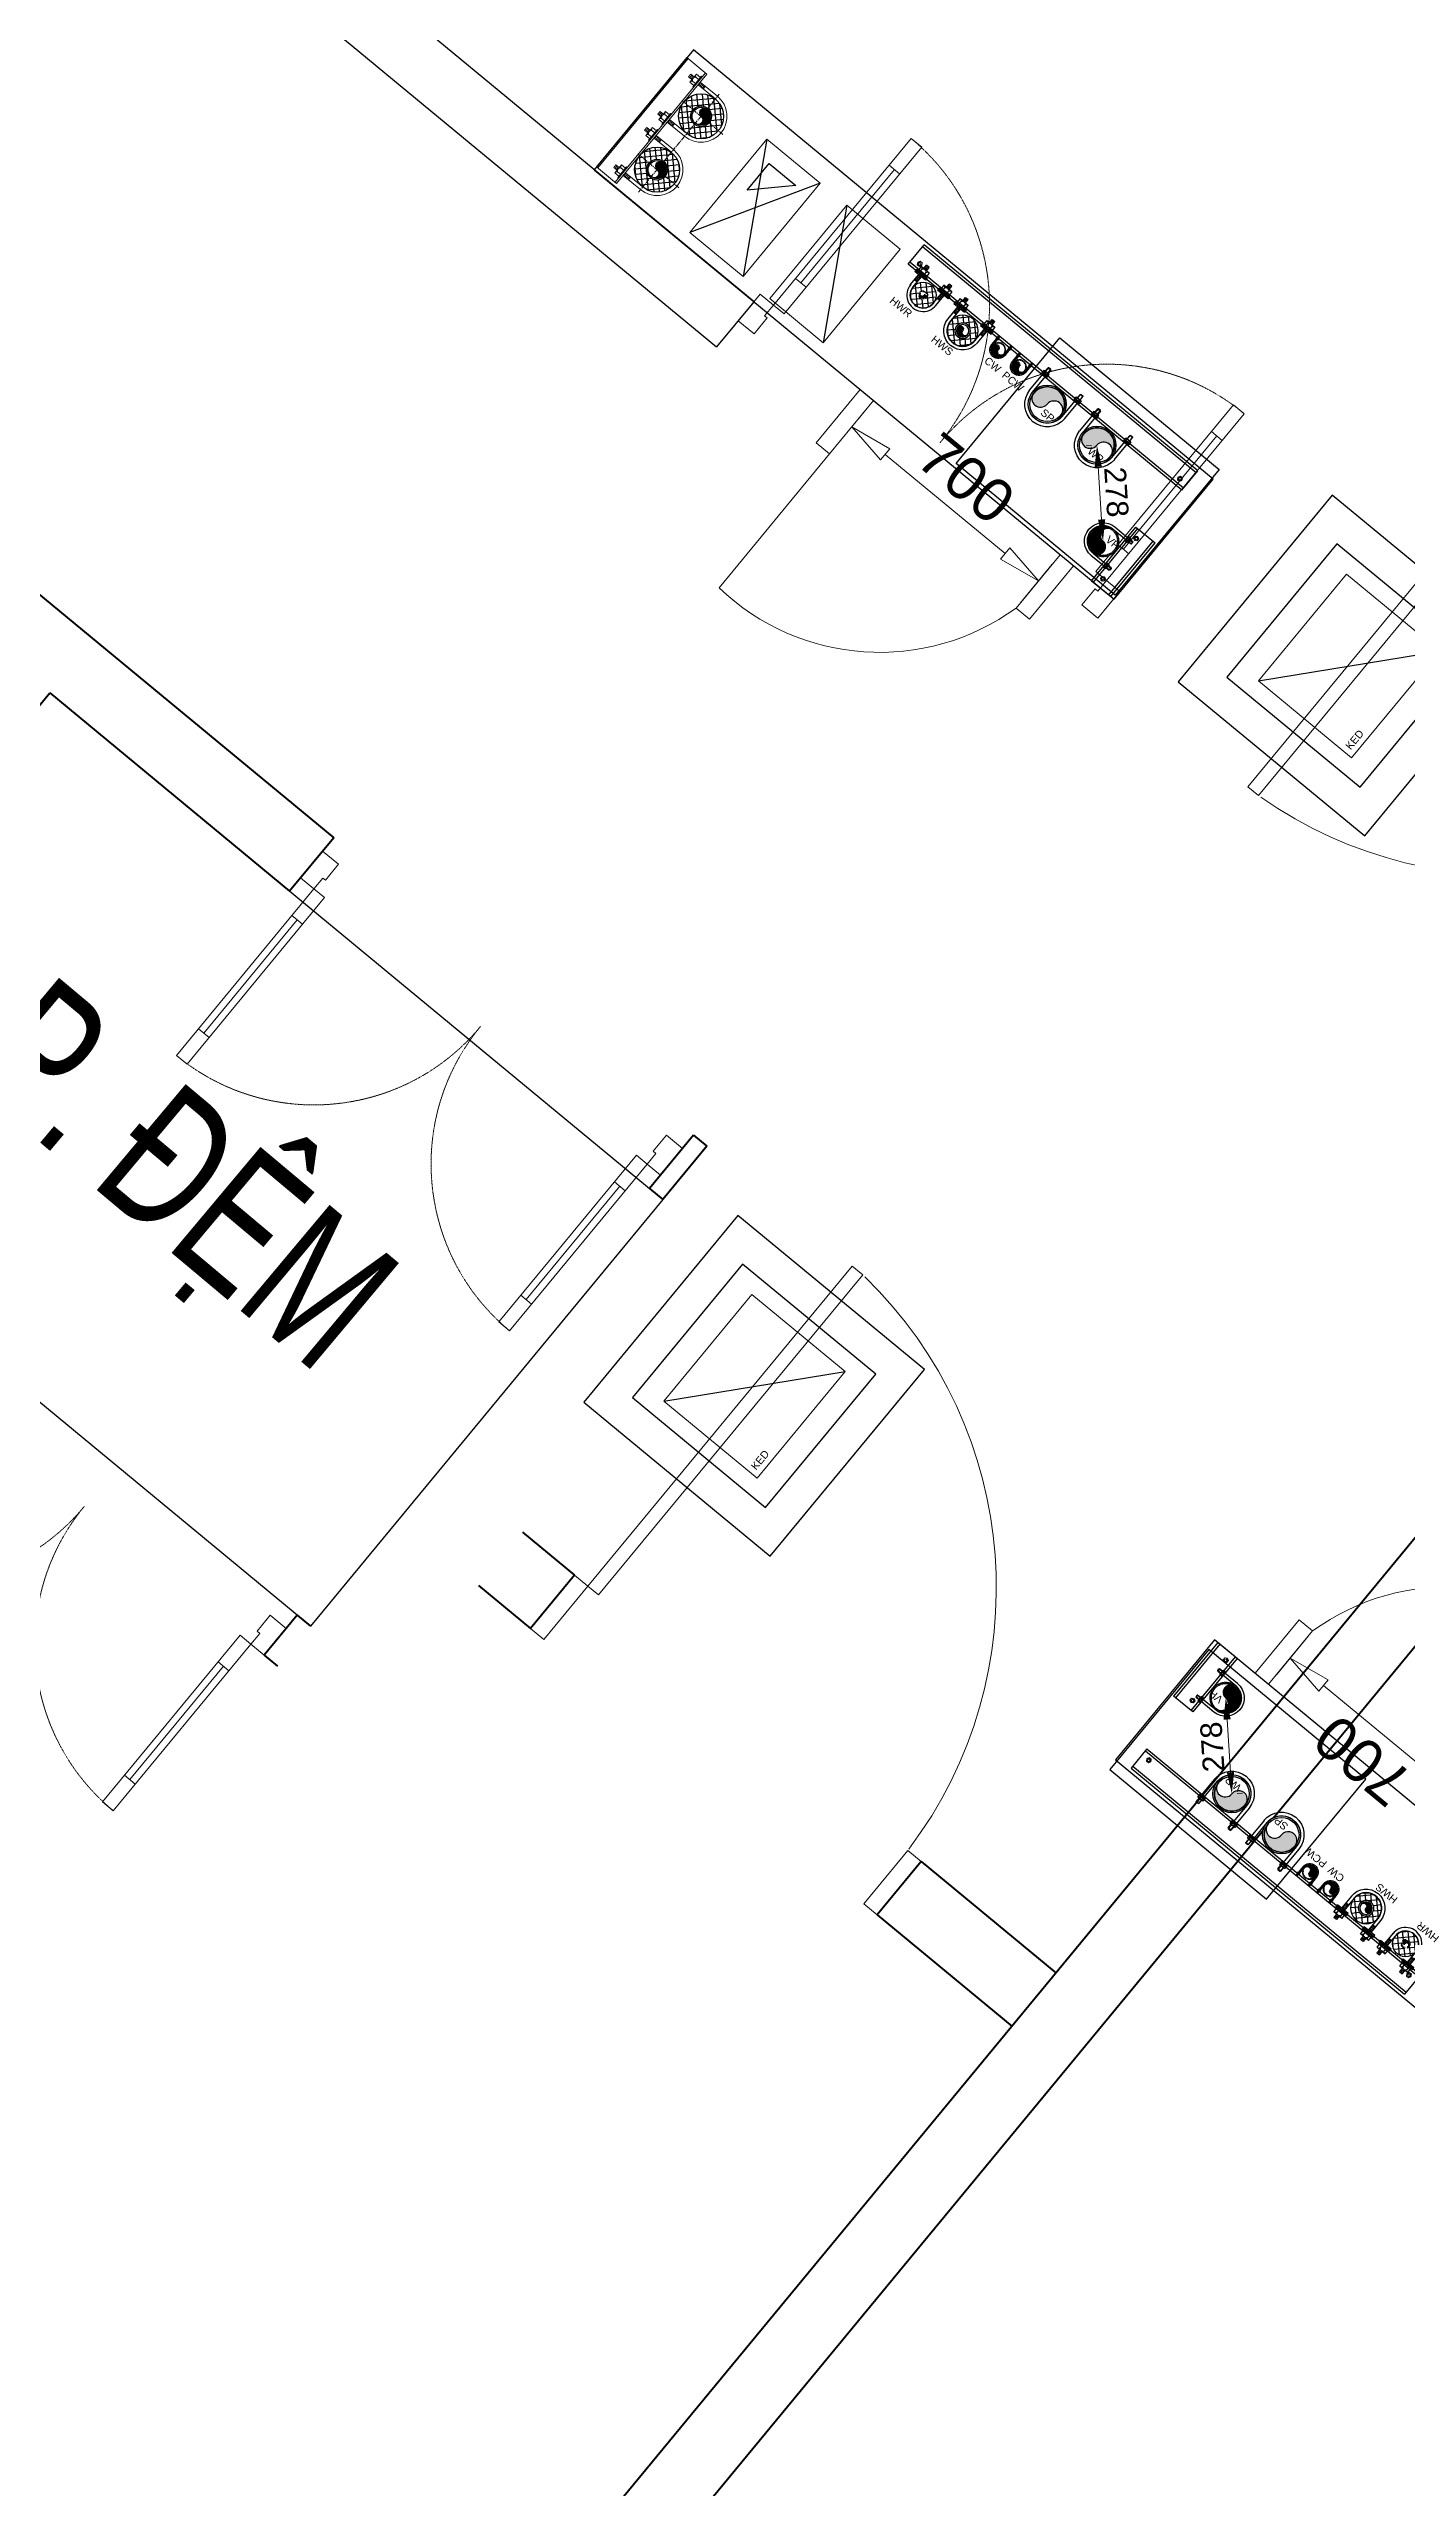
# Model space of a CAD drawing. Header units: millimetres. Extents: x -361681467 to 361175952, y -1292982 to 1550216.
# Drawn here: x -61929 to -58003, y 138819 to 145869 of the extents above; entities that cross this region are included whole.
import ezdxf
from ezdxf.enums import TextEntityAlignment as Align

# ---------------------------------------------------------------- set-up
doc = ezdxf.new("R2010")
doc.units = ezdxf.units.MM
doc.header["$MEASUREMENT"] = 0
doc.set_wipeout_variables(frame=1)
for name, pattern in [('ACAD_ISO14W100', [24, 12, -3, 0, -3, 0, -3, 0, -3]), ('CENTER', [2, 1.25, -0.25, 0.25, -0.25]), ('COLD_WATER', [10.5, 6.5, -2, 0, -2]), ('HIDDEN2', [0.1875, 0.125, -0.0625]), ('VENT', [3, 2, -1]), ('Xref_NT1+NT2_MBDV Cot vach_220729$0$HIDDEN2', [0.1875, 0.125, -0.0625])]:
    doc.linetypes.add(name, pattern=pattern)
for name, color, linetype, lineweight in [('A-DOOR', 1, 'Continuous', 9), ('CUA', 37, 'Continuous', 13), ('khung layout', 8, 'Continuous', 9), ('KT-Net cat', 1, 'Continuous', 40), ('SPE-MEP-HVAC', 140, 'Continuous', 0), ('SPE-MEP-M-SLAB OPENING', 4, 'Continuous', 0), ('SPE-MEP-M-WALL OPENING', 81, 'Continuous', 0), ('SPE-MEP-Plumbing', 90, 'Continuous', 0), ('Xref_NT1+NT2_MBDV Cot vach_220729$0$CUA', 37, 'Continuous', 13)]:
    doc.layers.add(name, color=color, linetype=linetype, lineweight=lineweight)
for name, color, linetype in [('KT-Tuong', 1, 'Continuous'), ('M-CHILLEDWTR-35CHW', 63, 'CHW'), ('M-GENERAL-15', 6, 'Continuous'), ('MEP-00-GENERAL-15', 6, 'Continuous'), ('MEP-H-N-CWATR-50CW', 3, 'COLD_WATER'), ('MEP-H-N-DRAIN-70', 142, 'Continuous'), ('MEP-H-N-FITTING-35', 2, 'Continuous'), ('MEP-H-N-HWATR-50HW', 14, 'HWS'), ('MEP-H-N-HWATR-50HWR', 200, 'ACAD_ISO14W100'), ('MEP-H-N-VENT-35VE', 2, 'VENT'), ('MEP-M-DUCT-15', 6, 'Continuous'), ('MEP-M-DUCT-25', 7, 'Continuous'), ('SPE-MEP-General', 71, 'Continuous'), ('Xref_NT1+NT2_MBDV Cot vach_220729$0$ccu12-Thay', 7, 'Continuous'), ('Xref_NT1+NT2_MBDV Cot vach_220729$0$KT-Text', 7, 'Continuous'), ('Xref_NT1+NT2_MBDV Cot vach_220729$0$KT-Thay', 7, 'Continuous')]:
    doc.layers.add(name, color=color, linetype=linetype)
doc.styles.get("Standard").update_dxf_attribs({"font": 'arial.ttf'})
doc.styles.add('Xref_NT1+NT2_MBDV Cot vach_220729$0$Arial', font='arial.ttf', dxfattribs={"width": 0.7})
doc.linetypes.add('CHW', pattern='A,10,-3.4,["CHW",Standard,S=1.8,R=0,X=-2.8,Y=-0.77],-3.4', length=16.8)
doc.linetypes.add('HWS', pattern='A,8.75,-0.785714,["HWS",Standard,S=3,R=0,X=0,Y=-1.5],-10.214286,8.75', length=28.5)
doc.dimstyles.new('SPE-DIM25', dxfattribs={"dimscale": 25, "dimtxt": 2.5, "dimasz": 2.5, "dimexe": 1.25, "dimexo": 0.625, "dimtad": 1, "dimdec": 0, "dimtxsty": 'Standard', "dimcen": 2.5, "dimadec": 0, "dimazin": 0, "dimtfac": 1, "dimtdec": 0, "dimtmove": 0, "dimatfit": 3, "dimldrblk": 'CLOSEDBLANK', "dimfxl": 1, "dimarcsym": 0})
doc.dimstyles.new('SPE-DIM50', dxfattribs={"dimscale": 50, "dimtxt": 2.5, "dimasz": 2.5, "dimexe": 1.25, "dimexo": 0.625, "dimtad": 1, "dimdec": 0, "dimtxsty": 'Standard', "dimblk": 'CLOSEDBLANK', "dimcen": 2.5, "dimadec": 0, "dimazin": 0, "dimtfac": 1, "dimtdec": 0, "dimtmove": 0, "dimatfit": 3, "dimldrblk": 'CLOSEDBLANK', "dimfxl": 1, "dimarcsym": 0})

# ---------------------------------------------------------------- blocks, each defined once
blk = doc.blocks.new('1.2 clear door')
for points in [[(50, 200), (50, 1400), (90, 1400), (90, 200)], [(0, 0), (50, 0), (50, 200), (0, 200)], [(1250, 0), (1300, 0), (1300, 200), (1250, 200)]]:
    blk.add_lwpolyline(points, close=True)
at = {"color": 8}
blk.add_arc((-2.6, 150), 1253.7, 2.48385, 85.39432, dxfattribs=at)
blk = doc.blocks.new('*U89')
for p, q in [((-1260, -100), (-1300, -100)), ((-1280, -100), (-1280, -525)), ((-90, -100), (-50, -100)), ((-70, -100), (-70, -525)), ((-1260, -525), (-1300, -525)), ((-90, -525), (-50, -525))]:
    blk.add_line(p, q)
for points in [[(-1350, 100), (-1290, 100), (-1290, 40), (-1300, 40), (-1300, 0), (-1350, 0)], [(0, 100), (-60, 100), (-60, 40), (-50, 40), (-50, 0), (0, 0)], [(-1300, 0), (-1260, 0), (-1260, -625), (-1300, -625)], [(-50, 0), (-90, 0), (-90, -625), (-50, -625)]]:
    blk.add_lwpolyline(points, close=True)
at = {"linetype": 'HIDDEN2'}
for centre, start, end in [((-1300, 0), 270.00004, 0), ((-50, 0), 180, 269.99996)]:
    blk.add_arc(centre, 625, start, end, dxfattribs=at)
blk = doc.blocks.new('*U175')
for p, q in [((-1260, 525), (-1300, 525)), ((-1280, 100), (-1280, 525)), ((-90, 525), (-50, 525)), ((-70, 100), (-70, 525)), ((-1260, 100), (-1300, 100)), ((-90, 100), (-50, 100))]:
    blk.add_line(p, q)
for points in [[(-1300, 0), (-1260, 0), (-1260, 625), (-1300, 625)], [(-50, 0), (-90, 0), (-90, 625), (-50, 625)], [(-1350, -100), (-1290, -100), (-1290, -40), (-1300, -40), (-1300, 0), (-1350, 0)], [(0, -100), (-60, -100), (-60, -40), (-50, -40), (-50, 0), (0, 0)]]:
    blk.add_lwpolyline(points, close=True)
at = {"linetype": 'Xref_NT1+NT2_MBDV Cot vach_220729$0$HIDDEN2'}
for centre, start, end in [((-1300, 0), 0, 89.99996), ((-50, 0), 90.00004, 180)]:
    blk.add_arc(centre, 625, start, end, dxfattribs=at)
blk = doc.blocks.new('*U174')
for p, q in [((-1260, 525), (-1300, 525)), ((-1280, 100), (-1280, 525)), ((-90, 525), (-50, 525)), ((-70, 100), (-70, 525)), ((-1260, 100), (-1300, 100)), ((-90, 100), (-50, 100))]:
    blk.add_line(p, q)
for points in [[(-1300, 0), (-1260, 0), (-1260, 625), (-1300, 625)], [(-50, 0), (-90, 0), (-90, 625), (-50, 625)], [(-1350, -100), (-1290, -100), (-1290, -40), (-1300, -40), (-1300, 0), (-1350, 0)], [(0, -100), (-60, -100), (-60, -40), (-50, -40), (-50, 0), (0, 0)]]:
    blk.add_lwpolyline(points, close=True)
at = {"linetype": 'Xref_NT1+NT2_MBDV Cot vach_220729$0$HIDDEN2'}
for centre, start, end in [((-1300, 0), 0, 89.99996), ((-50, 0), 90.00004, 180)]:
    blk.add_arc(centre, 625, start, end, dxfattribs=at)
blk = doc.blocks.new('răer')
at = {"layer": 'KT-Net cat', "ltscale": 0.5, "extrusion": (-0.000165563, 3.50768e-08, 1)}
for p, q in [((1.5, 6949.7, 0), (201.5, 6949.6, 0)), ((1.5, 6899.7, 0), (201.5, 6899.6, 0)), ((1801.5, 6899.3, 0.3), (1951.5, 6899.2, 0.3)), ((0.6, 2998.8, 0), (1.2, 5549.7, 0)), ((1.2, 5549.7, 0), (201.2, 5549.6, 0)), ((201, 4650, 0), (201.2, 5549.6, 0)), ((1801, 4649.6, 0.3), (201, 4650, 0))]:
    blk.add_line(p, q, dxfattribs=at)
at = {"layer": 'KT-Net cat', "extrusion": (-0.000165563, 3.50768e-08, 1)}
for p, q in [((1.5, 6899.7, 0), (1.5, 6949.7, 0)), ((201.5, 6899.6, 0), (201.5, 6949.6, 0)), ((1801.5, 6899.3, 0.3), (1801.5, 6949.3, 0.3)), ((1951.5, 6899.2, 0.3), (1951.5, 6949.2, 0.3))]:
    blk.add_line(p, q, dxfattribs=at)
at = {"layer": 'Xref_NT1+NT2_MBDV Cot vach_220729$0$CUA', "extrusion": (0.000165563, -3.50768e-08, -1), "zscale": -1.000000000000002, "rotation": 90.01220552114347}
for name, p in [('*U174', (-151.5, 6899.6, 0)), ('*U175', (-1951.5, 6899.2, 0))]:
    blk.add_blockref(name, p, dxfattribs=at)
blk = doc.blocks.new('*U385')
at = {"color": 0}
blk.add_lwpolyline([(0, 0), (350, 0), (350, 200), (0, 200)], close=True, dxfattribs=at)
at = {"layer": 'MEP-M-DUCT-15'}
blk.add_lwpolyline([(50, 150), (150, 50), (50, 50), (50, 150)], dxfattribs=at)
for points in [[(50, 50), (50, 150), (150, 50), (50, 50)], [(150, 50), (300, 150), (50, 150), (150, 50)]]:
    blk.add_solid(points, dxfattribs=at)
at = {"layer": 'MEP-M-DUCT-25'}
for p, q in [((0, 200), (350, 0)), ((0, 0), (350, 200))]:
    blk.add_line(p, q, dxfattribs=at)
blk = doc.blocks.new('*U386')
at = {"color": 0}
blk.add_lwpolyline([(0, 0), (350, 0), (350, 200), (0, 200)], close=True, dxfattribs=at)
at = {"layer": 'MEP-M-DUCT-15'}
for points in [[(50, 50), (50, 150), (150, 50), (50, 50)], [(300, 150), (50, 150), (150, 50), (300, 150)]]:
    blk.add_solid(points, dxfattribs=at)
at = {"layer": 'MEP-M-DUCT-25'}
blk.add_line((0, 0), (350, 200), dxfattribs=at)
blk = doc.blocks.new('*U394')
at = {"color": 0, "linetype": 'Continuous'}
for p, q in [((-6.5, 3.8), (0, 7.5)), ((-6.5, -3.8), (-6.5, 3.8)), ((6.5, 3.8), (0, 7.5)), ((6.5, -3.8), (6.5, 3.8)), ((-6.5, -3.8), (0, -7.5)), ((6.5, -3.8), (0, -7.5))]:
    blk.add_line(p, q, dxfattribs=at)
for radius in [6.5, 3.4]:
    blk.add_circle((0, 0), radius, dxfattribs=at)
blk.add_arc((0, 0), 4, 250, 160, dxfattribs=at)
blk = doc.blocks.new('*U358')
at = {"layer": 'MEP-00-GENERAL-15'}
for p, q in [((-1698.3, 0), (-672.4, 0)), ((-1698.3, 0), (-1698.3, -72.2)), ((-672.4, 0), (-672.4, -72.2)), ((-1698.3, -7.2), (-672.4, -7.2)), ((-1698.3, -65), (-672.4, -65)), ((-1698.3, -72.2), (-672.4, -72.2))]:
    blk.add_line(p, q, dxfattribs=at)
at = {"layer": 'khung layout', "xscale": -1, "rotation": 270}
for p in [(-1673.3, -21.9), (-697.4, -21.9)]:
    blk.add_blockref('*U394', p, dxfattribs=at)
blk = doc.blocks.new('nut3f')
at = {"linetype": 'Continuous'}
for p, q in [((4, 15), (3, 13)), ((15, 8), (4, 8)), ((4, -15), (3, -13)), ((15, -8), (4, -8))]:
    blk.add_line(p, q, dxfattribs=at)
blk.add_lwpolyline([(0, -16), (3, -16), (3, 16), (0, 16)], close=True)
for points in [[(4, 15, 0.295391), (4, 8, 0.147477), (4, -8, 0.295391), (4, -15)], [(15, -15, 0.295391), (15, -8, 0.147477), (15, 8, 0.295391), (15, 15, 0.295391)]]:
    blk.add_lwpolyline(points, format="xyb", dxfattribs=at)
for points in [[(3, -13), (3, 13)], [(4, 15), (15, 15)], [(15, 15), (16, 13), (16, -13), (15, -15)], [(16, -13), (16, 13)], [(15, -15), (4, -15)]]:
    blk.add_lwpolyline(points, dxfattribs=at)
blk = doc.blocks.new('A$C7E1B1627')
for p, q in [((5.4, 9.9, 0), (5.4, -3.5, 0)), ((15.6, 9.9, 0), (5.4, 9.9, 0)), ((6.4, 9.9, 0), (6.4, -3.5, 0)), ((14.5, 9.9, 0), (14.5, -3.5, 0)), ((15.6, -3.5, 0), (15.6, 9.9, 0)), ((5.4, -3.5, 0), (15.6, -3.5, 0)), ((6.9, -5, 0), (5.4, -3.5, 0)), ((5.4, -3.5, 0), (15.6, -3.5, 0)), ((14, -5, 0), (6.9, -5, 0)), ((15.6, -3.5, 0), (14, -5, 0))]:
    blk.add_line(p, q)
at = {"xscale": 0.6346153849304894, "yscale": 0.6350852196133432, "zscale": 0.6346153849304894, "rotation": 270}
blk.add_blockref('nut3f', (10.5, 20, 0), dxfattribs=at)
blk = doc.blocks.new('M80')
at = {"extrusion": (0, 0, -1)}
for p, q in [((0, 53.4), (-48, 53.4)), ((0, 45.2), (-48, 45.2)), ((0, -45.2), (-48, -45.2)), ((0, -53.4), (-48, -53.4))]:
    blk.add_line(p, q, dxfattribs=at)
for radius in [53.4, 45.2]:
    blk.add_arc((0, 0), radius, 89.99999, 269.99999, dxfattribs=at)
at = {"extrusion": (0, 0, -1), "xscale": -0.8181818181818181, "yscale": 0.8181818181818181, "zscale": 0.8181818181818181, "rotation": 89.99999494931724}
blk.add_blockref('A$C7E1B1627', (64.3, 57.9, 0), dxfattribs=at)
at = {"xscale": -0.8181818181818181, "yscale": 0.8181818181818181, "zscale": -0.8181818181818181, "rotation": 270.0000050506828}
blk.add_blockref('A$C7E1B1627', (-64.3, -57.9, 0), dxfattribs=at)
blk = doc.blocks.new('A$C2E6932DA')
blk.add_wipeout([(55.2, 0), (54.8, -6.9), (53.5, -13.7), (51.4, -20.3), (48.4, -26.6), (44.7, -32.5), (40.3, -37.8), (35.2, -42.6), (29.6, -46.6), (23.5, -50), (17.1, -52.5), (10.4, -54.3), (3.5, -55.1), (-3.5, -55.1), (-10.4, -54.3), (-17.1, -52.5), (-23.5, -50), (-29.6, -46.6), (-35.2, -42.6), (-40.3, -37.8), (-44.7, -32.5), (-48.4, -26.6), (-51.4, -20.3), (-53.5, -13.7), (-54.8, -6.9), (-55.2, 0), (-54.8, 6.9), (-53.5, 13.7), (-51.4, 20.3), (-48.4, 26.6), (-44.7, 32.5), (-40.3, 37.8), (-35.2, 42.6), (-29.6, 46.6), (-23.5, 50), (-17.1, 52.5), (-10.4, 54.3), (-3.5, 55.1), (3.5, 55.1), (10.4, 54.3), (17.1, 52.5), (23.5, 50), (29.6, 46.6), (35.2, 42.6), (40.3, 37.8), (44.7, 32.5), (48.4, 26.6), (51.4, 20.3), (53.5, 13.7), (54.8, 6.9)])
h = blk.add_hatch(color=256)
edge = h.paths.add_edge_path()
edge.add_arc((25.4, 0), 25.4, 0, 180)
edge.add_arc((-25.4, 0), 25.4, -180, 0, ccw=False)
edge.add_arc((0, 0), 50.8, 0, 180, ccw=False)
for radius in [55.2, 50.8]:
    blk.add_circle((0, 0), radius)
for centre, radius, start, end in [((0, 0), 50.8, 0, 180), ((25.4, 0), 25.4, 0, 180), ((-25.4, 0), 25.4, 180, 0)]:
    blk.add_arc(centre, radius, start, end)
blk = doc.blocks.new('Pipe-DN32')
for points in [[(-98, -50, 0.414214), (-80, -68), (-80, -50, -1)], [(-62, -50, 1), (-80, -50)], [(-62, -50), (-80, -50), (-80, -68, 0.414214)]]:
    blk.add_hatch(color=256).paths.add_polyline_path(points)
at = {"layer": 'M-GENERAL-15'}
h = blk.add_hatch(dxfattribs=at)
h.set_pattern_fill('ANSI37', color=256, scale=5, style=0)
h.set_pattern_definition([(45, (520, 1422.5), (-11.22532, 11.22532), []), (135, (520, 1422.5), (-11.22532, -11.22532), [])])
edge = h.paths.add_edge_path()
edge.add_arc((-80, -50), 45, 0, 360)
edge = h.paths.add_edge_path(flags=17)
edge.add_arc((-80, -50), 22.5, 0, 360)
for radius in [22.5, 18]:
    blk.add_circle((-80, -50), radius)
for centre, start, end in [((-89, -50), 180, 0), ((-71, -50), 0, 180)]:
    blk.add_arc(centre, 9, start, end)
at = {"layer": 'M-CHILLEDWTR-35CHW'}
blk.add_circle((-80, -50), 45, dxfattribs=at)
at = {"layer": 'MEP-H-N-FITTING-35'}
for p, q in [((-150, 2.5), (-150, -5)), ((-110, 2.5), (-150, 2.5)), ((-145, 17.5), (-145, 2.5)), ((-115, 17.5), (-145, 17.5)), ((-137.5, 2.5), (-137.5, 12.4)), ((-125, 30), (-135, 30)), ((-135, 17.5), (-135, 30)), ((-125, 25.8), (-135, 25.8)), ((-125, 21.7), (-135, 21.7)), ((-125, 17.5), (-125, 30)), ((-122.5, 2.5), (-122.5, 12.4)), ((-115, 17.5), (-115, 2.5)), ((-110, 2.5), (-110, -5)), ((-50, 2.5), (-50, -5)), ((-10, 2.5), (-50, 2.5)), ((-45, 17.5), (-45, 2.5)), ((-15, 17.5), (-45, 17.5)), ((-37.5, 2.5), (-37.5, 12.4)), ((-25, 30), (-35, 30)), ((-35, 17.5), (-35, 30)), ((-25, 25.8), (-35, 25.8)), ((-25, 21.7), (-35, 21.7)), ((-25, 17.5), (-25, 30)), ((-22.5, 2.5), (-22.5, 12.4)), ((-15, 17.5), (-15, 2.5)), ((-10, 2.5), (-10, -5)), ((-110, -5), (-150, -5)), ((-135, -50), (-135, -4.6)), ((-125, -7.6), (-135, -7.6)), ((-125, -12.1), (-135, -12.1)), ((-125, -16.6), (-135, -16.6)), ((-125, -21.1), (-135, -21.1)), ((-125, -24.6), (-135, -24.6)), ((-125, -50), (-125, -4.6)), ((-10, -5), (-50, -5)), ((-35, -50), (-35, -4.6)), ((-25, -7.6), (-35, -7.6)), ((-25, -12.1), (-35, -12.1)), ((-25, -16.6), (-35, -16.6)), ((-25, -21.1), (-35, -21.1)), ((-25, -24.6), (-35, -24.6)), ((-25, -50), (-25, -4.6))]:
    blk.add_line(p, q, dxfattribs=at)
for centre, radius, start, end in [((-144.1, 10.7), 6.83, 14.37211, 97.43241), ((-130, 9.4), 8.08, 21.80452, 158.19548), ((-115.9, 10.7), 6.83, 82.56759, 165.62789), ((-44.1, 10.7), 6.83, 14.37211, 97.43241), ((-30, 9.4), 8.08, 21.80452, 158.19548), ((-15.9, 10.7), 6.83, 82.56759, 165.62789), ((-80, -50), 55, 180, 0), ((-80, -50), 45, 180, 0)]:
    blk.add_arc(centre, radius, start, end, dxfattribs=at)
blk = doc.blocks.new('*U392')
blk.add_blockref('Pipe-DN32', (172.5, 5))
blk = doc.blocks.new('Pipe-DN20')
for points in [[(-80, -38.5, -0.908893), (-90.5, -38.5, 0.386545), (-80, -48)], [(-69.5, -38.5, 0.908893), (-80, -38.5)], [(-69.5, -38.5), (-80, -38.5), (-80, -48, 0.386545)]]:
    blk.add_hatch(color=256).paths.add_polyline_path(points)
at = {"layer": 'M-GENERAL-15'}
h = blk.add_hatch(dxfattribs=at)
h.set_pattern_fill('ANSI37', color=256, scale=5, style=0)
h.set_pattern_definition([(45, (520, 1435), (-11.22532, 11.22532), []), (135, (520, 1435), (-11.22532, -11.22532), [])])
edge = h.paths.add_edge_path()
edge.add_arc((-80, -37.5), 37.5, 0, 360)
edge = h.paths.add_edge_path(flags=17)
edge.add_arc((-80, -37.5), 12.5, 0, 360)
for radius in [12.5, 10.5]:
    blk.add_circle((-80, -37.5), radius)
for centre, start, end in [((-85.2, -38), 185.46502, 354.53498), ((-74.8, -39), 5.46502, 174.53498)]:
    blk.add_arc(centre, 5.25, start, end)
at = {"layer": 'M-CHILLEDWTR-35CHW'}
blk.add_circle((-80, -37.5), 37.5, dxfattribs=at)
at = {"layer": 'MEP-H-N-FITTING-35'}
for p, q in [((-142.5, 7.5), (-142.5, 0)), ((-102.5, 0), (-142.5, 0)), ((-137.5, 22.5), (-137.5, 7.5)), ((-130, 7.5), (-130, 17.4)), ((-117.5, 35), (-127.5, 35)), ((-127.5, 22.5), (-127.5, 35)), ((-117.5, 30.8), (-127.5, 30.8)), ((-117.5, 26.7), (-127.5, 26.7)), ((-127.5, -38.5), (-127.5, 0)), ((-117.5, 22.5), (-117.5, 35)), ((-117.5, -38.5), (-117.5, 0)), ((-115, 7.5), (-115, 17.4)), ((-107.5, 22.5), (-107.5, 7.5)), ((-102.5, 7.5), (-102.5, 0)), ((-57.5, 7.5), (-57.5, 0)), ((-17.5, 0), (-57.5, 0)), ((-52.5, 22.5), (-52.5, 7.5)), ((-45, 7.5), (-45, 17.4)), ((-32.5, 35), (-42.5, 35)), ((-42.5, 22.5), (-42.5, 35)), ((-32.5, 30.8), (-42.5, 30.8)), ((-32.5, 26.7), (-42.5, 26.7)), ((-42.5, -38.5), (-42.5, 0)), ((-32.5, 22.5), (-32.5, 35)), ((-32.5, -38.5), (-32.5, 0)), ((-30, 7.5), (-30, 17.4)), ((-22.5, 22.5), (-22.5, 7.5)), ((-17.5, 7.5), (-17.5, 0)), ((-117.5, -2.6), (-127.5, -2.6)), ((-117.5, -7.1), (-127.5, -7.1)), ((-117.5, -11.6), (-127.5, -11.6)), ((-117.5, -16.1), (-127.5, -16.1)), ((-117.5, -19.6), (-127.5, -19.6)), ((-32.5, -2.6), (-42.5, -2.6)), ((-32.5, -7.1), (-42.5, -7.1)), ((-32.5, -11.6), (-42.5, -11.6)), ((-32.5, -16.1), (-42.5, -16.1)), ((-32.5, -19.6), (-42.5, -19.6))]:
    blk.add_line(p, q, dxfattribs=at)
at = {"layer": 'MEP-H-N-FITTING-35', "linetype": 'Continuous'}
for p, q in [((-102.5, 7.5), (-142.5, 7.5)), ((-107.5, 22.5), (-137.5, 22.5)), ((-17.5, 7.5), (-57.5, 7.5)), ((-22.5, 22.5), (-52.5, 22.5))]:
    blk.add_line(p, q, dxfattribs=at)
at = {"layer": 'MEP-H-N-FITTING-35'}
for centre, radius, start, end in [((-136.6, 15.8), 6.83, 14.37211, 97.43241), ((-122.5, 14.4), 8.08, 21.80452, 158.19548), ((-108.4, 15.8), 6.83, 82.56759, 165.62789), ((-51.6, 15.8), 6.83, 14.37211, 97.43241), ((-37.5, 14.4), 8.08, 21.80452, 158.19548), ((-23.4, 15.8), 6.83, 82.56759, 165.62789), ((-80, -37.5), 47.5, 178.678, 1.322), ((-80, -37.5), 37.5, 178.51213, 1.48787)]:
    blk.add_arc(centre, radius, start, end, dxfattribs=at)
blk = doc.blocks.new('*U389')
blk.add_blockref('Pipe-DN20', (170, 0))
blk = doc.blocks.new('m110')
at = {"extrusion": (0, 0, -1)}
for p, q in [((0, 65.2), (-59.1, 65.2)), ((0, 55.2), (-59.1, 55.2)), ((0, -55.2), (-59.1, -55.2)), ((0, -65.2), (-59.1, -65.2))]:
    blk.add_line(p, q, dxfattribs=at)
for radius in [65.3, 55.2]:
    blk.add_arc((0, 0), radius, 90.00001, 270.00001, dxfattribs=at)
at = {"zscale": -1, "rotation": 269.9999949493172}
blk.add_blockref('A$C7E1B1627', (-79.1, 70.7, 0), dxfattribs=at)
at = {"extrusion": (0, 0, -1), "rotation": 90.00000505068277}
blk.add_blockref('A$C7E1B1627', (79.1, -70.7, 0), dxfattribs=at)
blk = doc.blocks.new('CHILLED-DN50')
at = {"layer": 'M-CHILLEDWTR-35CHW'}
for points in [[(-100, -96), (-100, -70, -1), (-126, -70, 0.414214)], [(-100, -70), (-74, -70, 1)], [(-100, -96, 0.414214), (-74, -70), (-100, -70)], [(74, -70, 1), (100, -70), (100, -96, -0.414214)], [(100, -70), (126, -70, 1)], [(100, -96, 0.414214), (126, -70), (100, -70)]]:
    blk.add_hatch(color=256, dxfattribs=at).paths.add_polyline_path(points)
at = {"layer": 'M-GENERAL-15'}
h = blk.add_hatch(dxfattribs=at)
h.set_pattern_fill('ANSI37', color=256, scale=5, style=0)
h.set_pattern_definition([(45, (500, 1402.5), (-11.22532, 11.22532), []), (135, (500, 1402.5), (-11.22532, -11.22532), [])])
edge = h.paths.add_edge_path()
edge.add_arc((-100, -70), 65, 0, 360)
edge = h.paths.add_edge_path(flags=17)
edge.add_arc((-100, -70), 30, 0, 360)
h = blk.add_hatch(dxfattribs=at)
h.set_pattern_fill('ANSI37', color=256, scale=5, style=0)
h.set_pattern_definition([(135, (-500, 1402.5), (11.22532, 11.22532), []), (45, (-500, 1402.5), (11.22532, -11.22532), [])])
edge = h.paths.add_edge_path()
edge.add_arc((100, -70), 65, 0, 360)
edge = h.paths.add_edge_path(flags=17)
edge.add_arc((100, -70), 30, 0, 360)
for p, q in [((205, 70), (-205, 70)), ((-205, -5), (-205, 70)), ((205, 65), (-205, 65)), ((205, 0), (-205, 0)), ((-190, 2.9), (-190, 0.4)), ((-150, 2.9), (-190, 2.9)), ((-185, 17.9), (-185, 2.9)), ((-155, 17.9), (-185, 17.9)), ((-177.5, 2.9), (-177.5, 12.8)), ((-165, 30.4), (-175, 30.4)), ((-175, 17.9), (-175, 30.4)), ((-165, 26.1), (-175, 26.1)), ((-165, 22.1), (-175, 22.1)), ((-165, 17.9), (-165, 30.4)), ((-162.5, 2.9), (-162.5, 12.8)), ((-155, 17.9), (-155, 2.9)), ((-150, 2.9), (-150, 0.4)), ((-50, 2.9), (-50, 0.4)), ((-10, 2.9), (-50, 2.9)), ((-45, 17.9), (-45, 2.9)), ((-15, 17.9), (-45, 17.9)), ((-37.5, 2.9), (-37.5, 12.8)), ((-25, 30.4), (-35, 30.4)), ((-35, 17.9), (-35, 30.4)), ((-25, 26.1), (-35, 26.1)), ((-25, 22.1), (-35, 22.1)), ((-25, 17.9), (-25, 30.4)), ((-22.5, 2.9), (-22.5, 12.8)), ((-15, 17.9), (-15, 2.9)), ((-10, 2.9), (-10, 0.4)), ((10, 2.9), (10, 0.4)), ((10, 2.9), (50, 2.9)), ((15, 17.9), (15, 2.9)), ((15, 17.9), (45, 17.9)), ((22.5, 2.9), (22.5, 12.8)), ((25, 30.4), (35, 30.4)), ((25, 17.9), (25, 30.4)), ((25, 26.1), (35, 26.1)), ((25, 22.1), (35, 22.1)), ((35, 17.9), (35, 30.4)), ((37.5, 2.9), (37.5, 12.8)), ((45, 17.9), (45, 2.9)), ((50, 2.9), (50, 0.4)), ((150, 2.9), (150, 0.4)), ((150, 2.9), (190, 2.9)), ((155, 17.9), (155, 2.9)), ((155, 17.9), (185, 17.9)), ((162.5, 2.9), (162.5, 12.8)), ((165, 30.4), (175, 30.4)), ((165, 17.9), (165, 30.4)), ((165, 26.1), (175, 26.1)), ((165, 22.1), (175, 22.1)), ((175, 17.9), (175, 30.4)), ((177.5, 2.9), (177.5, 12.8)), ((185, 17.9), (185, 2.9)), ((190, 2.9), (190, 0.4)), ((205, -5), (205, 70)), ((205, -5), (-205, -5)), ((-175, -70), (-175, -5)), ((-165, -7.2), (-175, -7.2)), ((-165, -11.7), (-175, -11.7)), ((-165, -16.2), (-175, -16.2)), ((-165, -20.7), (-175, -20.7)), ((-165, -24.2), (-175, -24.2)), ((-165, -70), (-165, -5)), ((-35, -70), (-35, -5)), ((-25, -7.2), (-35, -7.2)), ((-25, -11.7), (-35, -11.7)), ((-25, -16.2), (-35, -16.2)), ((-25, -20.7), (-35, -20.7)), ((-25, -24.2), (-35, -24.2)), ((-25, -70), (-25, -5)), ((25, -70), (25, -5)), ((25, -7.2), (35, -7.2)), ((25, -11.7), (35, -11.7)), ((25, -16.2), (35, -16.2)), ((25, -20.7), (35, -20.7)), ((25, -24.2), (35, -24.2)), ((35, -70), (35, -5)), ((165, -70), (165, -5)), ((165, -7.2), (175, -7.2)), ((165, -11.7), (175, -11.7)), ((165, -16.2), (175, -16.2)), ((165, -20.7), (175, -20.7)), ((165, -24.2), (175, -24.2)), ((175, -70), (175, -5))]:
    blk.add_line(p, q)
at = {"color": 8, "linetype": 'CENTER', "ltscale": 10}
for p, q in [((-100, -152), (-100, 3.5)), ((100, -152), (100, 3.5)), ((182.8, -70), (-184.5, -70))]:
    blk.add_line(p, q, dxfattribs=at)
for centre, radius, start, end in [((-184.1, 11.1), 6.83, 14.37211, 97.43241), ((-170, 9.8), 8.08, 21.80452, 158.19548), ((-155.9, 11.1), 6.83, 82.56759, 165.62789), ((-44.1, 11.1), 6.83, 14.37211, 97.43241), ((-30, 9.8), 8.08, 21.80452, 158.19548), ((-15.9, 11.1), 6.83, 82.56759, 165.62789), ((15.9, 11.1), 6.83, 14.37211, 97.43241), ((30, 9.8), 8.08, 21.80452, 158.19548), ((44.1, 11.1), 6.83, 82.56759, 165.62789), ((155.9, 11.1), 6.83, 14.37211, 97.43241), ((170, 9.8), 8.08, 21.80452, 158.19548), ((184.1, 11.1), 6.83, 82.56759, 165.62789), ((-100, -70), 75, 180, 0), ((100, -70), 75, 180, 0)]:
    blk.add_arc(centre, radius, start, end)
at = {"color": 2}
for centre, start, end in [((-113, -70), 180, 0), ((-87, -70), 0, 180), ((87, -70), 180, 0), ((113, -70), 0, 180)]:
    blk.add_arc(centre, 13, start, end, dxfattribs=at)
at = {"layer": 'M-CHILLEDWTR-35CHW'}
for centre, radius in [((-100, -70), 65), ((-100, -70), 30), ((-100, -70), 26), ((100, -70), 65), ((100, -70), 30), ((100, -70), 26)]:
    blk.add_circle(centre, radius, dxfattribs=at)
blk = doc.blocks.new('*U387')
blk.add_blockref('CHILLED-DN50', (205, 5))
blk = doc.blocks.new('*D363')
at = {"layer": 'Defpoints', "color": 0, "transparency": 16777216}
for p in [(-67062.1, 1740540.9, 0), (-66784.8, 1740558.6, 0.1), (-66784.8, 1740558.5)]:
    blk.add_point(p, dxfattribs=at)
at = {"layer": 'SPE-MEP-Plumbing', "color": 0, "lineweight": -2, "transparency": 16777216}
for p, q in [((-67061.1, 1740525.3), (-67060.1, 1740509.7)), ((-66999.7, 1740544.8), (-66847.2, 1740554.6)), ((-66783.8, 1740543), (-66782.8, 1740527.4))]:
    blk.add_line(p, q, dxfattribs=at)
at = {"layer": 'SPE-MEP-Plumbing', "color": 0, "transparency": 16777216}
for points in [[(-67000.4, 1740555.2), (-66999.1, 1740534.4), (-67062.1, 1740540.9)], [(-66847.8, 1740565), (-66846.5, 1740544.2), (-66784.8, 1740558.5)]]:
    blk.add_solid(points, dxfattribs=at)
at = {"layer": 'SPE-MEP-Plumbing', "color": 0, "transparency": 16777216, "insert": (-66926.5, 1740597.1), "char_height": 62.5, "attachment_point": 5, "rotation": 3.65179}
blk.add_mtext('278', dxfattribs=at)
blk = doc.blocks.new('_ClosedBlank')
at = {"linetype": 'ByBlock', "lineweight": -2}
for p, q in [((-1, 0.167), (0, 0)), ((-1, 0.167), (-1, -0.167)), ((0, 0), (-1, -0.167))]:
    blk.add_line(p, q, dxfattribs=at)
blk = doc.blocks.new('*U388')
at = {"layer": 'MEP-00-GENERAL-15'}
for p, q in [((-1335.5, 0), (-1134.3, 0)), ((-1335.5, 0), (-1335.5, -72.2)), ((-1134.3, 0), (-1134.3, -72.2)), ((-1335.5, -7.2), (-1134.3, -7.2)), ((-1335.5, -65), (-1134.3, -65)), ((-1335.5, -72.2), (-1134.3, -72.2))]:
    blk.add_line(p, q, dxfattribs=at)
at = {"layer": 'khung layout', "xscale": -1, "rotation": 270}
for p in [(-1310.5, -21.9), (-1159.3, -21.9)]:
    blk.add_blockref('*U394', p, dxfattribs=at)
blk = doc.blocks.new('*D364')
at = {"layer": 'Defpoints', "color": 0, "transparency": 16777216}
for p in [(-66669.5, 1740372), (-66580.9, 1740298.9, 0), (-67114.1, 1739831.3, 0)]:
    blk.add_point(p, dxfattribs=at)
at = {"layer": 'SPE-MEP-Plumbing', "color": 0, "lineweight": -2, "transparency": 16777216}
for p, q in [((-66605, 1740318.8), (-66717.7, 1740411.8)), ((-67035.6, 1739928.6), (-66749.1, 1740275.6)), ((-67138.2, 1739851.2), (-67163.4, 1739872))]:
    blk.add_line(p, q, dxfattribs=at)
at = {"layer": 'SPE-MEP-Plumbing', "color": 0, "lineweight": -2, "transparency": 16777216, "xscale": 125, "yscale": 125, "zscale": 125}
for p, rotation in [((-66669.5, 1740372), 50.45217547138965), ((-67115.2, 1739832.2), 230.4521754713897)]:
    blk.add_blockref('_ClosedBlank', p, dxfattribs=dict(at, rotation=rotation))
at = {"layer": 'SPE-MEP-Plumbing', "color": 0, "transparency": 16777216, "insert": (-66965.6, 1740162.7), "char_height": 125, "attachment_point": 5, "rotation": 50.45218}
blk.add_mtext('700', dxfattribs=at)
blk = doc.blocks.new('*U352')
at = {"color": 0}
blk.add_lwpolyline([(0, 0), (400, 0), (400, 350), (0, 350)], close=True, dxfattribs=at)
at = {"layer": 'MEP-M-DUCT-15'}
for points in [[(50, 50), (50, 300), (150, 200), (50, 50)], [(350, 300), (50, 300), (150, 200), (350, 300)]]:
    blk.add_solid(points, dxfattribs=at)
at = {"layer": 'MEP-M-DUCT-25'}
blk.add_line((0, 0), (400, 350), dxfattribs=at)
blk = doc.blocks.new('A$C3AE13516')
at = {"layer": 'SPE-MEP-General'}
for points in [[(-100, -600), (600, -600), (600, 100), (-100, 100)], [(0, -500), (500, -500), (500, 0), (0, 0)]]:
    blk.add_lwpolyline(points, close=True, dxfattribs=at)
at = {"layer": 'SPE-MEP-M-WALL OPENING', "color": 1, "xscale": -1, "rotation": 179.9895041423619}
blk.add_blockref('*U352', (50, -76.8), dxfattribs=at)
at = {"layer": 'SPE-MEP-M-WALL OPENING', "color": 1, "insert": (64.6, -410.8, 0), "char_height": 21.77, "attachment_point": 7, "rotation": 359.97901}
blk.add_mtext_dynamic_manual_height_columns('KED', width=18.102, gutter_width=108866.8, heights=[0], dxfattribs=at)
blk = doc.blocks.new('condotel typical riser-1 room')
at = {"layer": 'SPE-MEP-Plumbing'}
blk.add_line((-67037, 1739767.7, 0), (-66649.8, 1739448, 0), dxfattribs=at)
at = {"layer": 'SPE-MEP-Plumbing', "elevation": 0}
blk.add_lwpolyline([(-67223, 1739856.4), (-67191.2, 1739895), (-67037, 1739767.7), (-67068.8, 1739729.1)], close=True, dxfattribs=at)
at = {"layer": 'SPE-MEP-Plumbing'}
blk.add_arc((-67134.6, 1739912.7, 0), 671.5, 316.2054, 35.99597, dxfattribs=at)
at = {"extrusion": (-1.09042e-16, 9.00547e-17, -1), "xscale": -1, "rotation": 129.5523478937953}
blk.add_blockref('*U358', (68013.6, 1739476.9, 0), dxfattribs=at)
at = {"layer": 'MEP-H-N-FITTING-35', "rotation": 320.4476083539367}
blk.add_blockref('m110', (-67061.8, 1740541.3, 0), dxfattribs=at)
blk.add_blockref('m110', (-67061.8, 1740541.3, 0), dxfattribs=at)
at = {"layer": 'MEP-H-N-FITTING-35', "extrusion": (-2.32759e-08, 1.06327e-08, 1), "xscale": 0.4645550527903623, "yscale": 0.4645550527903623, "zscale": 0.4645550527903623, "rotation": 320.449149717682}
blk.add_blockref('M80', (-67337.7, 1740256, 0.1), dxfattribs=at)
at = {"layer": 'MEP-H-N-HWATR-50HWR', "rotation": 50.45669883657474}
blk.add_blockref('*U389', (-67582.3, 1739992.9, 0), dxfattribs=at)
at = {"layer": 'MEP-H-N-VENT-35VE', "linetype": 'Continuous', "extrusion": (9.95483e-17, 9.49363e-18, -1), "xscale": -0.8189338235294089, "yscale": 0.8189338235294101, "zscale": -0.8189338235294089, "rotation": 219.5523041415271}
blk.add_blockref('A$C2E6932DA', (66784.8, 1740558.6, -0.1), dxfattribs=at)
at = {"layer": 'SPE-MEP-M-SLAB OPENING', "rotation": 140.4476521062047}
blk.add_blockref('*U387', (-67819.3, 1739151.8, 0), dxfattribs=at)
at = {"layer": 'SPE-MEP-M-WALL OPENING', "color": 1, "rotation": 320.4476521062045}
blk.add_blockref('*U386', (-67755.8, 1739817.6, 0), dxfattribs=at)
at = {"layer": 'SPE-MEP-M-WALL OPENING', "color": 4, "rotation": 320.4476521062045}
blk.add_blockref('*U385', (-67946.8, 1739586.3, 0), dxfattribs=at)
at = {"layer": 'SPE-MEP-Plumbing', "char_height": 21.77, "attachment_point": 3, "rotation": 50.45218}
for s, insert in [('HWS', (-67335.9, 1740127.8, 0)), ('HWR', (-67447, 1740009.2, 0))]:
    blk.add_mtext_dynamic_manual_height_columns(s, width=59.992, gutter_width=108866.8, heights=[0], dxfattribs=dict(at, insert=insert))
at = {"layer": 'SPE-MEP-Plumbing', "elevation": 0}
blk.add_lwpolyline([(-66745.5, 1740434.8), (-66713.6, 1740473.3), (-66559.4, 1740346), (-66591.3, 1740307.4)], close=True, dxfattribs=at)
at = {"extrusion": (9.00547e-17, 1.09042e-16, -1), "xscale": -0.9999999999999999, "rotation": 219.5523478937954}
blk.add_blockref('*U388', (67700.1, 1741375.9, 0), dxfattribs=at)
at = {"layer": 'MEP-H-N-CWATR-50CW', "extrusion": (2.32759e-08, -1.06327e-08, -1), "xscale": 0.3799653488124064, "yscale": 0.3799653488124064, "zscale": -0.3799653488123937, "rotation": 129.5508502823168}
blk.add_blockref('A$C2E6932DA', (67337.8, 1740256, -0.1), dxfattribs=at)
at = {"layer": 'MEP-H-N-DRAIN-70', "ltscale": 0.1, "extrusion": (-9.49363e-18, 9.95483e-17, -1), "xscale": -0.9950657894736831, "yscale": 0.9950657894736831, "zscale": -0.9950657894736831, "rotation": 309.5523041409596}
blk.add_blockref('A$C2E6932DA', (67062.1, 1740540.9, 0), dxfattribs=at)
at = {"layer": 'MEP-H-N-FITTING-35', "xscale": 1.001248789687269, "yscale": 1.001248789687269, "zscale": 1.001248789687269, "rotation": 230.4476958584724}
blk.add_blockref('M80', (-66784.8, 1740558.6, 0.1), dxfattribs=at)
at = {"layer": 'SPE-MEP-Plumbing', "insert": (-66802.2, 1740578, 0), "char_height": 21.77, "attachment_point": 1, "rotation": 50.45218}
blk.add_mtext_dynamic_manual_height_columns('VP', width=59.992, gutter_width=108866.8, heights=[0], dxfattribs=at)
at = {"layer": 'MEP-H-N-FITTING-35', "rotation": 320.4476083539367}
blk.add_blockref('m110', (-67180.4, 1740397.6, 0), dxfattribs=at)
blk.add_blockref('m110', (-67180.4, 1740397.6, 0), dxfattribs=at)
at = {"layer": 'MEP-H-N-HWATR-50HW', "xscale": -1, "rotation": 50.4566988365747}
blk.add_blockref('*U392', (-67368.6, 1740252.7, 0), dxfattribs=at)
at = {"layer": 'SPE-MEP-Plumbing', "char_height": 21.77, "attachment_point": 1, "rotation": 50.45218}
for s, insert in [('WP', (-67057.3, 1740525.2, 0)), ('CW', (-67319.4, 1740226.8, 0))]:
    blk.add_mtext_dynamic_manual_height_columns(s, width=59.992, gutter_width=108866.8, heights=[0], dxfattribs=dict(at, insert=insert))
at = {"layer": 'SPE-MEP-Plumbing'}
dim = blk.add_aligned_dim(p1=(-67062.1, 1740540.9, 0), p2=(-66784.8, 1740558.6, 0.1), distance=0, dimstyle='SPE-DIM25', dxfattribs=at)
dim.commit()
dim.dimension.update_dxf_attribs({"geometry": '*D363', "text_midpoint": (-66926.5, 1740597.1, 0)})
at = {"layer": 'MEP-H-N-DRAIN-70', "ltscale": 0.1, "extrusion": (-9.49363e-18, 9.95483e-17, -1), "xscale": -0.9950657894736831, "yscale": 0.9950657894736831, "zscale": -0.9950657894736831, "rotation": 309.5523041409596}
blk.add_blockref('A$C2E6932DA', (67180.8, 1740397.2, 0), dxfattribs=at)
at = {"layer": 'SPE-MEP-General', "elevation": 0}
blk.add_lwpolyline([(-67858.6, 1739087), (-66616.7, 1740590.7), (-66963.9, 1740877.4), (-68205.7, 1739373.7)], close=True, dxfattribs=at)
at = {"layer": 'MEP-H-N-FITTING-35', "extrusion": (-2.32759e-08, 1.06327e-08, 1), "xscale": 0.4645550527903623, "yscale": 0.4645550527903623, "zscale": 0.4645550527903623, "rotation": 320.449149717682}
blk.add_blockref('M80', (-67288.3, 1740315.9, 0.1), dxfattribs=at)
at = {"layer": 'SPE-MEP-Plumbing', "insert": (-67169.3, 1740389.7, 0), "char_height": 21.77, "attachment_point": 1, "rotation": 50.45218}
blk.add_mtext_dynamic_manual_height_columns('SP', width=59.992, gutter_width=108866.8, heights=[0], dxfattribs=at)
at = {"layer": 'SPE-MEP-Plumbing'}
dim = blk.add_linear_dim(base=(-66669.5, 1740372, 0), p1=(-67114.1, 1739831.3, 0), p2=(-66580.9, 1740298.9, 0), angle=50.45218, dimstyle='SPE-DIM50', dxfattribs=at)
dim.commit()
dim.dimension.update_dxf_attribs({"geometry": '*D364', "text_midpoint": (-66965.6, 1740162.7, 0)})
at = {"layer": 'MEP-H-N-CWATR-50CW', "extrusion": (2.32759e-08, -1.06327e-08, -1), "xscale": 0.3799653488124064, "yscale": 0.3799653488124064, "zscale": -0.3799653488123937, "rotation": 129.5508502823168}
blk.add_blockref('A$C2E6932DA', (67288.3, 1740315.9, -0.1), dxfattribs=at)
at = {"layer": 'SPE-MEP-Plumbing', "insert": (-67277.4, 1740277.6, 0), "char_height": 21.77, "attachment_point": 1, "rotation": 50.45218}
blk.add_mtext_dynamic_manual_height_columns('PCW', width=59.992, gutter_width=108866.8, heights=[0], dxfattribs=at)
blk = doc.blocks.new('A$C37EB1297')
at = {"layer": 'SPE-MEP-HVAC'}
for p, rotation in [((-1133464.4, 1288714.8, 0), 219.5478245286103), ((1183681, -1312908.1, 0), 39.54782452861033)]:
    blk.add_blockref('condotel typical riser-1 room', p, dxfattribs=dict(at, rotation=rotation))
at = {"layer": 'SPE-MEP-HVAC', "color": 1}
blk.add_blockref('A$C3AE13516', (23508.8, -11421.7, 0), dxfattribs=at)
at = {"elevation": 0}
for points in [[(26658.4, -11021.8), (26187.3, -11021.8), (26187.3, -10424.2), (26658.4, -10424.2)], [(24008.2, -13171.5), (23558.2, -13171.5), (23558.2, -13760.1), (24008.2, -13760.1)]]:
    blk.add_lwpolyline(points, close=True, dxfattribs=at)
at = {"layer": 'SPE-MEP-HVAC', "color": 1}
blk.add_blockref('A$C3AE13516', (26209.6, -11421.8, 0), dxfattribs=at)

msp = doc.modelspace()

# ---------------------------------------------------------------- linework, layer by layer
at = {"layer": 'Defpoints', "ltscale": 0.5, "elevation": 0}
msp.add_lwpolyline([(-61926.4, 144006.8), (-60153.1, 142542.3), (-61172.2, 141308.8), (-62945.2, 142773.1)], close=True, dxfattribs=at)
at = {"layer": 'KT-Net cat'}
for p, q in [((-64401.6, 133471.8, 20.3), (-56062, 143570.1, 20.3)), ((-64555.8, 133599.2, 20.3), (-56343.6, 143543.2, 20.3))]:
    msp.add_line(p, q, dxfattribs=at)
at = {"layer": 'KT-Net cat', "extrusion": (1.33584e-06, 1.61756e-06, 1)}
for p, q in [((-60558.7, 141580.1, 20.9), (-60408.4, 141456, 20.9)), ((-60408.4, 141456, 20.9), (-60535.8, 141301.8, 20.9)), ((-60686, 141425.9, 20.9), (-60535.8, 141301.8, 20.9)), ((-59406, 140628.2, 20.9), (-59533.4, 140474, 20.9)), ((-59406, 140628.2, 20.9), (-59016.6, 140306.5, 20.3)), ((-59533.4, 140474, 20.9), (-59143.9, 140152.3, 20.9))]:
    msp.add_line(p, q, dxfattribs=at)
at = {"layer": 'KT-Tuong'}
msp.add_line((-59889.3, 145138.9, 72.2), (-59997.6, 145007.8, 21.1), dxfattribs=at)
at = {"layer": 'KT-Tuong', "elevation": 0}
for points in [[(-71883.3, 155044), (-59889.3, 145138.9)], [(-71833.5, 154782.3), (-59997.6, 145007.8)]]:
    msp.add_lwpolyline(points, dxfattribs=at)
at = {"layer": 'Xref_NT1+NT2_MBDV Cot vach_220729$0$ccu12-Thay', "extrusion": (-3.81165e-21, -3.29453e-06, 1), "elevation": 20}
for points in [[(-50734.5, 137616.8), (-52968, 139461.2), (-50454, 142505.4, 0.400724), (-51118.9, 150774), (-65797, 162894.2, 0.272258), (-70938.6, 163595, 0.114296), (-74918.6, 160636.5, -0.000247), (-76490.3, 158725.9), (-81646.6, 152482.1, 0.38048), (-81585.3, 152085.2), (-81276.9, 151830.5, -0.417134), (-81238.7, 151408.8), (-87543.2, 143769.2, -0.417133), (-87964.5, 143726.9), (-88273, 143981.6, 0.411319), (-88696.3, 143943.3), (-102523.3, 127202.8, 0.071629), (-103367.6, 125433.1, 0.050313), (-106100.2, 113163.4, 0.020998), (-106509, 107836.6, 0.504068), (-100691, 104089.9), (-92174.5, 107351, 0.080271), (-88480.7, 109650.8), (-67785.7, 134710.2, -0.414214), (-66380.8, 134844.2), (-58207.6, 128094.5, 0.41477), (-55386.6, 128366.3), (-50233.3, 134606.3)], [(-50799.5, 137538.1), (-53111.7, 139447.5), (-50533, 142570.1, 0.400609), (-51185.4, 150696.6), (-65861, 162814.7, 0.272153), (-70898.5, 163501.2, 0.114259), (-74840.2, 160571, -0.000247), (-76411.5, 158661), (-81563.7, 152422.2, 0.37285), (-81520.3, 152164), (-81211.9, 151909.2, -0.416719), (-81160.3, 151343.5), (-87464.2, 143704.5, -0.416748), (-88029.5, 143648.1), (-88338, 143902.9, 0.410662), (-88618, 143877.9), (-102441.2, 127141.8, 0.07147), (-103270.5, 125401.9, 0.050316), (-105998.9, 113151.4, 0.020978), (-106406.8, 107838.2, 0.503675), (-100727.3, 104185.3), (-92212.5, 107445.7, 0.080087), (-88554.1, 109722.2), (-67864.4, 134775.2, -0.414214), (-66315.8, 134922.9), (-58142.6, 128173.2, 0.414785), (-55465.3, 128431.2), (-50312, 134671.3)], [(-50863.2, 137461), (-53252.5, 139434.1), (-50610.3, 142633.4, 0.400492), (-51250.5, 150620.7), (-65923.8, 162736.9, 0.272047), (-70859.2, 163409.2, 0.114221), (-74763.5, 160506.9, -0.000247), (-76334.4, 158597.3), (-81481.3, 152365, 0.355996), (-81456.6, 152241.1), (-81148.2, 151986.3, -0.416443), (-81083.5, 151279.5), (-87386.8, 143641.2, -0.416491), (-88093.2, 143571), (-88401.6, 143825.8, 0.409202), (-88541.3, 143813.6), (-102360.8, 127082.1, 0.071309), (-103175.2, 125371.3, 0.05032), (-105899.6, 113139.5, 0.020958), (-106306.7, 107839.8, 0.503277), (-100762.9, 104278.8), (-92249.7, 107538.6, 0.079904), (-88625.9, 109792.2), (-67941.5, 134838.9, -0.414214), (-66252.1, 135000), (-58078.9, 128250.3, 0.4148), (-55542.5, 128494.8), (-50389.1, 134735)]]:
    msp.add_lwpolyline(points, format="xyb", dxfattribs=at)

# ---------------------------------------------------------------- block references
at = {"layer": 'A-DOOR', "extrusion": (-1.33584e-06, -1.61756e-06, 1), "xscale": -1, "rotation": 140.4488259936628}
msp.add_blockref('1.2 clear door', (-57608.1, 144846.9, 0.3), dxfattribs=at)
at = {"layer": 'A-DOOR', "extrusion": (1.33584e-06, 1.61756e-06, 1), "rotation": 320.4488274799484}
msp.add_blockref('1.2 clear door', (-60535.8, 141301.8, 21.1), dxfattribs=at)
at = {"layer": 'CUA', "extrusion": (1.33584e-06, 1.61756e-06, -1), "zscale": -1.000000000000004, "rotation": 219.5511725478343}
msp.add_blockref('*U89', (58830.9, 144300.4, -80.3), dxfattribs=at)
at = {"layer": 'Xref_NT1+NT2_MBDV Cot vach_220729$0$KT-Thay', "extrusion": (-0.000105425, -0.000127658, 1), "rotation": 230.461032587975}
msp.add_blockref('răer', (-65384.3, 147121.9, -11.9), dxfattribs=at)

# ---------------------------------------------------------------- texts
at = {"layer": 'Xref_NT1+NT2_MBDV Cot vach_220729$0$KT-Text', "extrusion": (-2.60739e-08, 7.73991e-08, 1), "style": 'Xref_NT1+NT2_MBDV Cot vach_220729$0$Arial', "width": 0.7}
msp.add_text('P. ĐỆM', height=400, rotation=320, dxfattribs=at).set_placement((-61665.2, 142464.2, 0), align=Align.CENTER)

# ---------------------------------------------------------------- next in the draw order: block references
at = {"layer": 'SPE-MEP-General', "rotation": 50.45579065114687}
msp.add_blockref('A$C37EB1297', (-84016.4, 131113.1, 20.4), dxfattribs=at)

doc.saveas('drawing.dxf')
